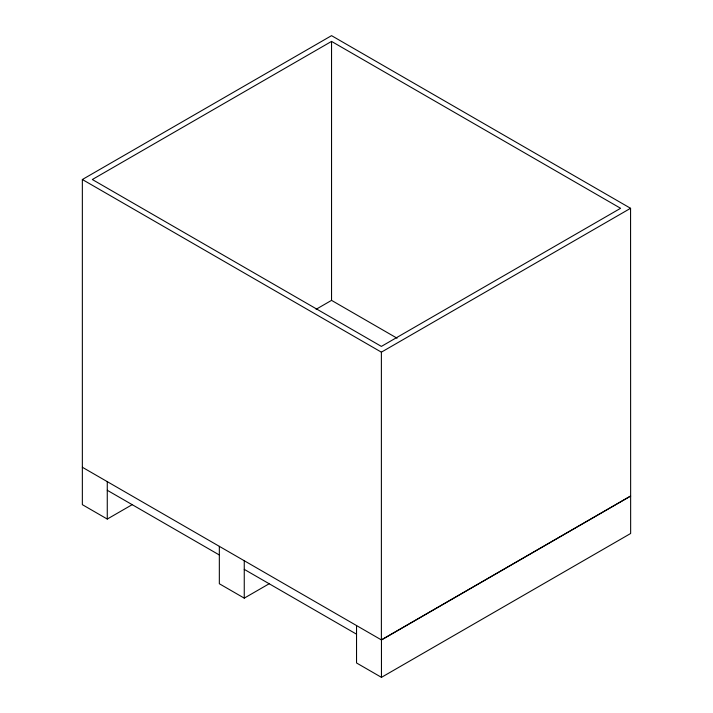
<?xml version="1.0" encoding="UTF-8"?>
<svg xmlns="http://www.w3.org/2000/svg" width="713" height="713" viewBox="0 0 713 713"><rect width="100%" height="100%" fill="white"/><g stroke="black" fill="none" stroke-linecap="round" stroke-linejoin="round"><path stroke-width="1.07" d="M132.288 504.608L107.271 519.055L82.352 504.661L82.352 179.516L331.545 35.65L630.568 208.294L630.649 533.484L381.455 677.35L356.536 662.965L356.536 625.559M331.545 41.407L92.325 179.516L381.384 346.402L620.604 208.294L331.545 41.407L331.545 300.369L397.061 338.203M316.109 309.282L331.545 300.369M82.352 179.516L381.384 352.16L630.568 208.294M219.337 546.345L219.337 583.751L244.256 598.136L269.273 583.697M630.568 496.034L381.384 639.9L381.384 352.16M82.352 467.256L381.455 639.944L630.649 496.079M107.271 490.277L219.337 554.981M244.256 569.366L356.536 634.187M381.455 639.944L381.455 677.35M244.256 560.73L244.256 598.136M107.271 481.649L107.271 519.055"/></g></svg>
